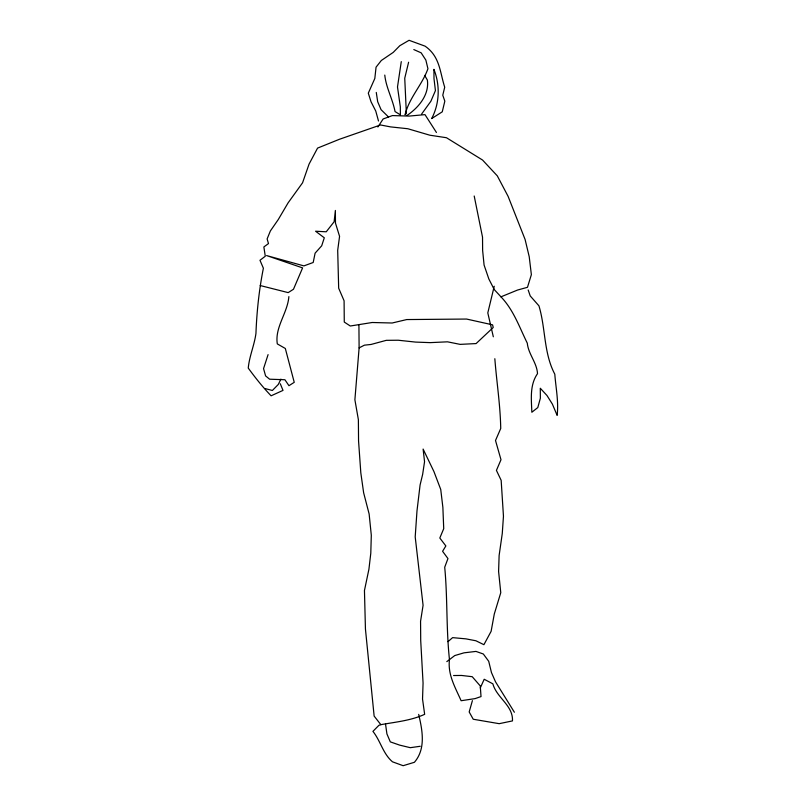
<?xml version="1.0" encoding="UTF-8"?>
<svg xmlns="http://www.w3.org/2000/svg" width="806" height="806" viewBox="0 0 806 806"><rect width="100%" height="100%" fill="white"/><g stroke="black" fill="none" stroke-linecap="round" stroke-linejoin="round"><path stroke-width="1.21" d="M358.922 325.271L359.113 347.88L354.892 399.766L358.378 419.684L358.559 440.963L360.816 472.85L363.637 492.778L369.138 514.006L371.304 535.265L370.79 553.218L368.926 569.187L364.453 590.506L365.44 629.053L374.135 716.081L380.855 724.665C395.615 722.015 410.869 720.645 424.651 714.328L422.535 699.054L423.069 683.095L420.712 640.558L420.561 621.285L423.079 605.306L415.201 536.887L416.984 510.944L420.087 484.99L422.656 474.331L424.55 461.687L423.11 449.063L433.94 471.581L440.741 489.474L442.877 507.407L443.723 528.676L439.814 538.015L445.859 545.944L442.585 551.294L447.955 558.558L444.711 567.233C447.642 597.931 446.141 628.882 449.466 659.6C447.572 674.703 455.34 687.548 461.113 700.726L475.056 698.621L481.021 696.575L480.265 685.946L472.215 676.697L461.566 675.458L453.587 675.529M474.2 195.999L482.522 237.145L482.633 250.444L484.084 265.063L488.849 278.987L494.259 289.576L500.969 296.83L517.533 290.049L527.477 287.309L531.366 274.645L529.22 256.711L525.089 239.453L508.112 196.382L497.302 175.859L482.542 160.031L446.453 137.725L429.81 135.196L407.816 128.738L390.517 126.885L380.533 124.97L339.427 139.277L317.564 148.103L309.051 164.132L302.562 182.801L288.095 202.86L278.261 219.564L270.383 230.939L267.118 238.939L268.489 243.583L263.864 246.948L265.275 256.237L259.985 260.278L263.381 268.227C259.099 289.697 256.782 311.569 255.945 333.442C254.364 345.23 249.346 356.202 248.248 368.08C255.401 377.873 262.716 387.061 271.088 395.806L283.007 390.396L280.297 383.767M401.277 61.639L397.499 86.937L400.33 106.855L400.391 114.835L395.041 111.56C392.643 98.947 386.084 87.753 384.774 75.079M494.229 286.251L487.801 312.899L493.322 336.787M288.88 296.598C287.591 313.02 274.665 327.286 277.304 343.9L285.324 348.484L294.24 382.326L288.951 385.691L284.911 379.737L269.617 379.203L265.597 375.908L263.552 368.614L268.086 354.62M408.602 62.243L404.743 78.232L406.365 113.455L405.045 114.795C409.146 97.758 422.082 85.043 427.936 68.732L425.87 60.107L421.155 52.833L413.81 49.569M472.407 700.636L469.183 711.96L473.233 719.244L499.196 723.677L512.465 720.907C513.301 705.441 496.536 697.744 492.879 683.841L484.194 679.257L480.285 687.941M280.921 379.112L278.302 384.452L272.368 390.487L265.043 388.552M377.883 126.985L383.142 118.966L392.421 115.57L409.045 116.094L424.994 114.633L436.439 132.486M421.659 113.999L430.857 101.284L435.431 90.615L434.001 78.656L433.92 69.346C440.197 85.214 439.643 103.42 431.673 118.563L442.252 111.833L444.821 101.173L442.776 95.199L444.711 87.209C439.804 71.845 439.965 56.48 425.084 46.154L409.075 40.3L399.816 45.7L393.227 52.4L381.329 60.48L376.059 67.17L374.82 78.484L368.302 93.164L371.032 101.778L375.757 111.047L378.498 121.001M447.985 641.667L452.609 637.637L465.908 638.856L475.903 640.77L483.912 644.689L491.116 631.33L494.29 614.021L500.768 592.692L498.592 571.434L499.126 555.475L502.269 533.512L503.458 516.213L501.161 480.326L496.425 470.392L500.989 459.722L495.509 440.489L500.728 428.48C500.335 405.065 496.627 381.984 494.834 358.71M407.04 115.449C418.546 107.641 429.457 94.806 427.361 80.036L424.661 75.411M446.816 661.625L454.745 655.57L464.034 652.83L475.993 651.409L483.328 654.009L488.708 661.273L491.459 672.557L495.519 681.826L514.389 712.252M359.113 347.88L364.413 345.17L371.052 344.454L386.306 340.334L398.275 340.233L415.574 342.087L430.213 342.631L447.491 341.825L460.145 344.374L476.094 343.578L493.242 327.478L492.557 324.828L466.583 319.055L406.748 319.559L392.149 323.005L372.201 322.501L350.288 326.007L344.273 322.068L344.091 300.799L338.671 288.205L337.694 250.323L339.568 236.339L335.467 223.081L335.367 210.447L334.127 221.761L326.239 231.796L315.589 231.221L324.294 237.8L321.695 245.8L315.106 253.165L313.191 262.494L303.912 265.889L266.595 255.562L302.603 267.894L293.475 289.253L288.175 292.618L260.197 285.536M380.855 724.665L378.87 725.35L372.936 731.374C380.603 740.976 382.921 753.67 392.472 761.801L403.141 765.7L414.415 762.285C426.052 748.764 422.394 730.196 418.667 714.378M420.269 746.275L410.304 747.686L399.645 745.117L390.316 741.873L386.92 733.923L385.51 723.959M388.442 116.93L381.067 109.676L377.682 101.727L376.271 92.428M500.969 296.83C513.644 310.078 519.336 327.095 527.285 343.155C528.363 354.177 536.927 362.71 537.511 373.652C529.552 385.117 531.406 399.161 531.839 412.259L537.793 407.554L540.373 398.224L540.292 388.26L546.992 395.514L552.382 404.108L557.137 415.372C558.77 401.65 555.828 387.847 554.8 374.175C543.587 352.947 545.733 328.395 538.942 305.827L530.217 295.923L528.172 289.959"/></g></svg>
